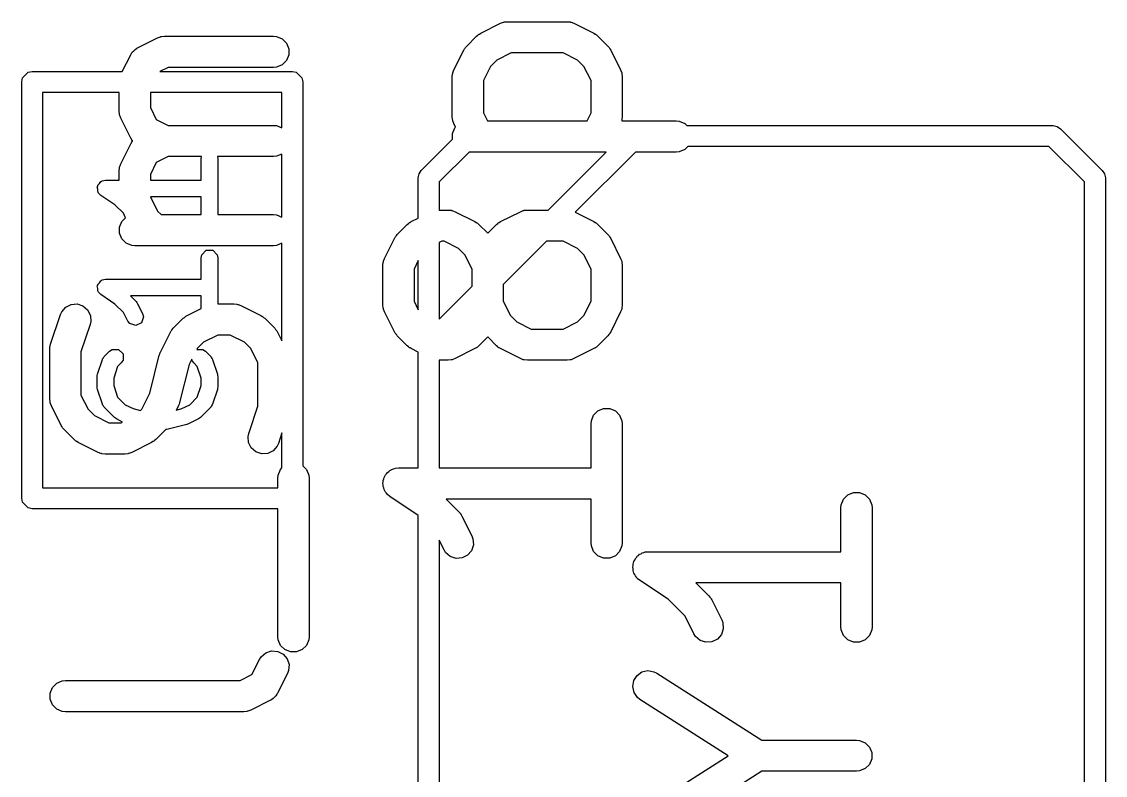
# Model space of a CAD drawing. Extents: x 0.58 to 7.69, y -5.21 to -0.56.
# Drawn here: x 2.4915 to 2.6965, y -1.917 to -1.7744 of the extents above; entities that cross this region are included whole.
import ezdxf

# ---------------------------------------------------------------- set-up
doc = ezdxf.new("R2010")
doc.units = 0
doc.header["$MEASUREMENT"] = 0
doc.layers.add('BLACK', color=7, linetype='CONTINUOUS')

msp = doc.modelspace()

# ---------------------------------------------------------------- linework, layer by layer
at = {"layer": 'BLACK', "linetype": 'CONTINUOUS'}
for p, q in [((2.58209, -1.77475), (2.58263, -1.77454)), ((2.58263, -1.77454), (2.58274, -1.77453)), ((2.58274, -1.77453), (2.58283, -1.77449)), ((2.58283, -1.77449), (2.58341, -1.77444)), ((2.58341, -1.77444), (2.59466, -1.77444)), ((2.59466, -1.77444), (2.59524, -1.77449)), ((2.59524, -1.77449), (2.59533, -1.77453)), ((2.59533, -1.77453), (2.59544, -1.77454)), ((2.59544, -1.77454), (2.59598, -1.77475)), ((2.57809, -1.77678), (2.57834, -1.77662)), ((2.57834, -1.77662), (2.58209, -1.77475)), ((2.59598, -1.77475), (2.59973, -1.77662)), ((2.59973, -1.77662), (2.59998, -1.77678)), ((2.51347, -1.77936), (2.51722, -1.77749)), ((2.51722, -1.77749), (2.51776, -1.77728)), ((2.51776, -1.77728), (2.51787, -1.77727)), ((2.51787, -1.77727), (2.51797, -1.77723)), ((2.51797, -1.77723), (2.51854, -1.77717)), ((2.51854, -1.77717), (2.53917, -1.77717)), ((2.53917, -1.77717), (2.53974, -1.77723)), ((2.53974, -1.77723), (2.54081, -1.77767)), ((2.54081, -1.77767), (2.54162, -1.77849)), ((2.54162, -1.77849), (2.54206, -1.77955)), ((2.5757, -1.77905), (2.57757, -1.77718)), ((2.57757, -1.77718), (2.5778, -1.77699)), ((2.5778, -1.77699), (2.57785, -1.77693)), ((2.57785, -1.77693), (2.57794, -1.77688)), ((2.57794, -1.77688), (2.57802, -1.77681)), ((2.57802, -1.77681), (2.57809, -1.77678)), ((2.59998, -1.77678), (2.60005, -1.77681)), ((2.60005, -1.77681), (2.60013, -1.77688)), ((2.60013, -1.77688), (2.60022, -1.77693)), ((2.60022, -1.77693), (2.60027, -1.77699)), ((2.60027, -1.77699), (2.6005, -1.77718)), ((2.6005, -1.77718), (2.60237, -1.77905)), ((2.51056, -1.78386), (2.51215, -1.78068)), ((2.51215, -1.78068), (2.51221, -1.78059)), ((2.51221, -1.78059), (2.51223, -1.78054)), ((2.51223, -1.78054), (2.51228, -1.78048)), ((2.51228, -1.78048), (2.51246, -1.78019)), ((2.51246, -1.78019), (2.51274, -1.77995)), ((2.51274, -1.77995), (2.51298, -1.77967)), ((2.51298, -1.77967), (2.51328, -1.77949)), ((2.51328, -1.77949), (2.51333, -1.77944)), ((2.51333, -1.77944), (2.51338, -1.77942)), ((2.51338, -1.77942), (2.51347, -1.77936)), ((2.54206, -1.7807), (2.54162, -1.78177)), ((2.54206, -1.77955), (2.54206, -1.7807)), ((2.57327, -1.78357), (2.57515, -1.77982)), ((2.57515, -1.77982), (2.5753, -1.77957)), ((2.5753, -1.77957), (2.57533, -1.7795)), ((2.57533, -1.7795), (2.5754, -1.77942)), ((2.5754, -1.77942), (2.57545, -1.77933)), ((2.57545, -1.77933), (2.57551, -1.77928)), ((2.57551, -1.77928), (2.5757, -1.77905)), ((2.58411, -1.78034), (2.58141, -1.78169)), ((2.59396, -1.78034), (2.58411, -1.78034)), ((2.59666, -1.78169), (2.59396, -1.78034)), ((2.60237, -1.77905), (2.60256, -1.77928)), ((2.60256, -1.77928), (2.60262, -1.77933)), ((2.60262, -1.77933), (2.60267, -1.77942)), ((2.60267, -1.77942), (2.60274, -1.7795)), ((2.60274, -1.7795), (2.60277, -1.77957)), ((2.60277, -1.77957), (2.60292, -1.77982)), ((2.60292, -1.77982), (2.6048, -1.78357)), ((2.54081, -1.78258), (2.53974, -1.78302)), ((2.54162, -1.78177), (2.54081, -1.78258)), ((2.58141, -1.78169), (2.58021, -1.78289)), ((2.59786, -1.78289), (2.59666, -1.78169)), ((2.49169, -1.78507), (2.49275, -1.78401)), ((2.49275, -1.78401), (2.4935, -1.78386)), ((2.4935, -1.78386), (2.51056, -1.78386)), ((2.51924, -1.78308), (2.51768, -1.78386)), ((2.51768, -1.78386), (2.54272, -1.78386)), ((2.53917, -1.78308), (2.51924, -1.78308)), ((2.53974, -1.78302), (2.53917, -1.78308)), ((2.54272, -1.78386), (2.54347, -1.78401)), ((2.54347, -1.78401), (2.54454, -1.78507)), ((2.57296, -1.78489), (2.57302, -1.78431)), ((2.57302, -1.78431), (2.57306, -1.78422)), ((2.57306, -1.78411), (2.57327, -1.78357)), ((2.57306, -1.78422), (2.57306, -1.78411)), ((2.58021, -1.78289), (2.57886, -1.78559)), ((2.59921, -1.78559), (2.59786, -1.78289)), ((2.6048, -1.78357), (2.60501, -1.78411)), ((2.60501, -1.78411), (2.60501, -1.78422)), ((2.60501, -1.78422), (2.60505, -1.78431)), ((2.60505, -1.78431), (2.60511, -1.78489)), ((2.49154, -1.78583), (2.49169, -1.78507)), ((2.49154, -1.86457), (2.49154, -1.78583)), ((2.54454, -1.78507), (2.54469, -1.78583)), ((2.54469, -1.78583), (2.54469, -1.85842)), ((2.57296, -1.79239), (2.57296, -1.78489)), ((2.57886, -1.78559), (2.57886, -1.79169)), ((2.59921, -1.79169), (2.59921, -1.78559)), ((2.60511, -1.78489), (2.60511, -1.79239)), ((2.49547, -1.7878), (2.49547, -1.8626)), ((2.50997, -1.7878), (2.49547, -1.7878)), ((2.50997, -1.79138), (2.50997, -1.7878)), ((2.51587, -1.7878), (2.51587, -1.79068)), ((2.54075, -1.7878), (2.51587, -1.7878)), ((2.54075, -1.79452), (2.54075, -1.7878)), ((2.51587, -1.79068), (2.51699, -1.79292)), ((2.51002, -1.79195), (2.50997, -1.79138)), ((2.51006, -1.79205), (2.51002, -1.79195)), ((2.51007, -1.79216), (2.51006, -1.79205)), ((2.51028, -1.7927), (2.51007, -1.79216)), ((2.51215, -1.79645), (2.51028, -1.7927)), ((2.51699, -1.79292), (2.51924, -1.79405)), ((2.57302, -1.79296), (2.57296, -1.79239)), ((2.57306, -1.79306), (2.57302, -1.79296)), ((2.57886, -1.79169), (2.57961, -1.79319)), ((2.59846, -1.79319), (2.59921, -1.79169)), ((2.60505, -1.79296), (2.60501, -1.79306)), ((2.60511, -1.79239), (2.60505, -1.79296)), ((2.51924, -1.79405), (2.53917, -1.79405)), ((2.53917, -1.79405), (2.53974, -1.7941)), ((2.53974, -1.7941), (2.54075, -1.79452)), ((2.57302, -1.79556), (2.57346, -1.7945)), ((2.57306, -1.79317), (2.57306, -1.79306)), ((2.57327, -1.79371), (2.57306, -1.79317)), ((2.5736, -1.79436), (2.57327, -1.79371)), ((2.57346, -1.7945), (2.5736, -1.79436)), ((2.57961, -1.79319), (2.59846, -1.79319)), ((2.60501, -1.79317), (2.605, -1.79319)), ((2.605, -1.79319), (2.61528, -1.79319)), ((2.60501, -1.79306), (2.60501, -1.79317)), ((2.61528, -1.79319), (2.61586, -1.79324)), ((2.61586, -1.79324), (2.61692, -1.79368)), ((2.61692, -1.79368), (2.61733, -1.79409)), ((2.61733, -1.79409), (2.68661, -1.79409)), ((2.68661, -1.79409), (2.68737, -1.79424)), ((2.68737, -1.79424), (2.68801, -1.79467)), ((2.68801, -1.79467), (2.69588, -1.80255)), ((2.51221, -1.79654), (2.51215, -1.79645)), ((2.51223, -1.79659), (2.51221, -1.79654)), ((2.51228, -1.79664), (2.51223, -1.79659)), ((2.51246, -1.79694), (2.51228, -1.79664)), ((2.51228, -1.79736), (2.51246, -1.79706)), ((2.51254, -1.797), (2.51246, -1.79694)), ((2.51246, -1.79706), (2.51254, -1.797)), ((2.56711, -1.80255), (2.57302, -1.79664)), ((2.57302, -1.79664), (2.57302, -1.79556)), ((2.51028, -1.8013), (2.51215, -1.79755)), ((2.51215, -1.79755), (2.51221, -1.79746)), ((2.51221, -1.79746), (2.51223, -1.79741)), ((2.51223, -1.79741), (2.51228, -1.79736)), ((2.57613, -1.79909), (2.57047, -1.80475)), ((2.60206, -1.79909), (2.57613, -1.79909)), ((2.5911, -1.81006), (2.60206, -1.79909)), ((2.60763, -1.79909), (2.59623, -1.81049)), ((2.61528, -1.79909), (2.60763, -1.79909)), ((2.61586, -1.79903), (2.61528, -1.79909)), ((2.61692, -1.79859), (2.61586, -1.79903)), ((2.61748, -1.79803), (2.61692, -1.79859)), ((2.6858, -1.79803), (2.61748, -1.79803)), ((2.69252, -1.80475), (2.6858, -1.79803)), ((2.51699, -1.80108), (2.51587, -1.80332)), ((2.51924, -1.79995), (2.51699, -1.80108)), ((2.52556, -1.79995), (2.51924, -1.79995)), ((2.52548, -1.80036), (2.52556, -1.79995)), ((2.52548, -1.80441), (2.52548, -1.80036)), ((2.53917, -1.79995), (2.52855, -1.79995)), ((2.52855, -1.79995), (2.52863, -1.80036)), ((2.52863, -1.80036), (2.52863, -1.81092)), ((2.53974, -1.7999), (2.53917, -1.79995)), ((2.54075, -1.79948), (2.53974, -1.7999)), ((2.54075, -1.81139), (2.54075, -1.79948)), ((2.50997, -1.80262), (2.51002, -1.80205)), ((2.50997, -1.80441), (2.50997, -1.80262)), ((2.51002, -1.80205), (2.51006, -1.80195)), ((2.51006, -1.80195), (2.51007, -1.80184)), ((2.51007, -1.80184), (2.51028, -1.8013)), ((2.56654, -1.80394), (2.56669, -1.80318)), ((2.56669, -1.80318), (2.56711, -1.80255)), ((2.69588, -1.80255), (2.69631, -1.80318)), ((2.69631, -1.80318), (2.69646, -1.80394)), ((2.50591, -1.80538), (2.50624, -1.80505)), ((2.50624, -1.80505), (2.50649, -1.80467)), ((2.50649, -1.80467), (2.50665, -1.80464)), ((2.50665, -1.80464), (2.50677, -1.80453)), ((2.50677, -1.80453), (2.50737, -1.80441)), ((2.50737, -1.80441), (2.50997, -1.80441)), ((2.51587, -1.80332), (2.51587, -1.80441)), ((2.51587, -1.80441), (2.52548, -1.80441)), ((2.56654, -1.81159), (2.56654, -1.80394)), ((2.57047, -1.80475), (2.57047, -1.81006)), ((2.69252, -1.98422), (2.69252, -1.80475)), ((2.69646, -1.80394), (2.69646, -1.98504)), ((2.50582, -1.80567), (2.50591, -1.80554)), ((2.50591, -1.80612), (2.50582, -1.80567)), ((2.50591, -1.80554), (2.50591, -1.80538)), ((2.50591, -1.80658), (2.50591, -1.80612)), ((2.50603, -1.8067), (2.50591, -1.80658)), ((2.50606, -1.80686), (2.50603, -1.8067)), ((2.50649, -1.80729), (2.50606, -1.80686)), ((2.50918, -1.80908), (2.50649, -1.80729)), ((2.51076, -1.81066), (2.50918, -1.80908)), ((2.52548, -1.80756), (2.51587, -1.80756)), ((2.51587, -1.80756), (2.51722, -1.81025)), ((2.52548, -1.81092), (2.52548, -1.80756)), ((2.51119, -1.81151), (2.51076, -1.81066)), ((2.51722, -1.81025), (2.51789, -1.81092)), ((2.51789, -1.81092), (2.52548, -1.81092)), ((2.52863, -1.81092), (2.53917, -1.81092)), ((2.53917, -1.81092), (2.53974, -1.81098)), ((2.53974, -1.81098), (2.54075, -1.81139)), ((2.57047, -1.81006), (2.57216, -1.81006)), ((2.57216, -1.81006), (2.57274, -1.81011)), ((2.57274, -1.81011), (2.57284, -1.81016)), ((2.57284, -1.81016), (2.57294, -1.81016)), ((2.57294, -1.81016), (2.57348, -1.81037)), ((2.57348, -1.81037), (2.57723, -1.81224)), ((2.58209, -1.81224), (2.58584, -1.81037)), ((2.58584, -1.81037), (2.58638, -1.81016)), ((2.58638, -1.81016), (2.58649, -1.81016)), ((2.58649, -1.81016), (2.58658, -1.81011)), ((2.58658, -1.81011), (2.58716, -1.81006)), ((2.58716, -1.81006), (2.5911, -1.81006)), ((2.59623, -1.81049), (2.59973, -1.81224)), ((2.51002, -1.8133), (2.51046, -1.81223)), ((2.51002, -1.81445), (2.51002, -1.8133)), ((2.51046, -1.81223), (2.51119, -1.81151)), ((2.56257, -1.81467), (2.56445, -1.8128)), ((2.56445, -1.8128), (2.56468, -1.81261)), ((2.56468, -1.81261), (2.56473, -1.81255)), ((2.56473, -1.81255), (2.56482, -1.8125)), ((2.56482, -1.8125), (2.5649, -1.81243)), ((2.5649, -1.81243), (2.56497, -1.8124)), ((2.56497, -1.8124), (2.56522, -1.81224)), ((2.56522, -1.81224), (2.56654, -1.81159)), ((2.57723, -1.81224), (2.57748, -1.8124)), ((2.57748, -1.8124), (2.57755, -1.81243)), ((2.57755, -1.81243), (2.57763, -1.8125)), ((2.57763, -1.8125), (2.57772, -1.81255)), ((2.57772, -1.81255), (2.57777, -1.81261)), ((2.57777, -1.81261), (2.578, -1.8128)), ((2.578, -1.8128), (2.57966, -1.81446)), ((2.57966, -1.81446), (2.58132, -1.8128)), ((2.58132, -1.8128), (2.58155, -1.81261)), ((2.58155, -1.81261), (2.5816, -1.81255)), ((2.5816, -1.81255), (2.58169, -1.8125)), ((2.58169, -1.8125), (2.58177, -1.81243)), ((2.58177, -1.81243), (2.58184, -1.8124)), ((2.58184, -1.8124), (2.58209, -1.81224)), ((2.59973, -1.81224), (2.59998, -1.8124)), ((2.59998, -1.8124), (2.60005, -1.81243)), ((2.60005, -1.81243), (2.60013, -1.8125)), ((2.60013, -1.8125), (2.60022, -1.81255)), ((2.60022, -1.81255), (2.60027, -1.81261)), ((2.60027, -1.81261), (2.6005, -1.8128)), ((2.6005, -1.8128), (2.60237, -1.81467)), ((2.51046, -1.81551), (2.51002, -1.81445)), ((2.51128, -1.81633), (2.51046, -1.81551)), ((2.56015, -1.81919), (2.56202, -1.81544)), ((2.56202, -1.81544), (2.56218, -1.81519)), ((2.56218, -1.81519), (2.56221, -1.81512)), ((2.56221, -1.81512), (2.56227, -1.81504)), ((2.56227, -1.81504), (2.56233, -1.81495)), ((2.56233, -1.81495), (2.56239, -1.8149)), ((2.56239, -1.8149), (2.56257, -1.81467)), ((2.60237, -1.81467), (2.60256, -1.8149)), ((2.60256, -1.8149), (2.60262, -1.81495)), ((2.60262, -1.81495), (2.60267, -1.81504)), ((2.60267, -1.81504), (2.60274, -1.81512)), ((2.60274, -1.81512), (2.60277, -1.81519)), ((2.60277, -1.81519), (2.60292, -1.81544)), ((2.60292, -1.81544), (2.6048, -1.81919)), ((2.51234, -1.81677), (2.51128, -1.81633)), ((2.51292, -1.81683), (2.51234, -1.81677)), ((2.53917, -1.81683), (2.51292, -1.81683)), ((2.5256, -1.8185), (2.52645, -1.81765)), ((2.52645, -1.81765), (2.52766, -1.81765)), ((2.52766, -1.81765), (2.52851, -1.8185)), ((2.53974, -1.81677), (2.53917, -1.81683)), ((2.54075, -1.81635), (2.53974, -1.81677)), ((2.54075, -1.83481), (2.54075, -1.81635)), ((2.57098, -1.81596), (2.57047, -1.81622)), ((2.57047, -1.81622), (2.57047, -1.83068)), ((2.57146, -1.81596), (2.57098, -1.81596)), ((2.57416, -1.81731), (2.57146, -1.81596)), ((2.57536, -1.81851), (2.57416, -1.81731)), ((2.59076, -1.81596), (2.58261, -1.82411)), ((2.59396, -1.81596), (2.59076, -1.81596)), ((2.59666, -1.81731), (2.59396, -1.81596)), ((2.59786, -1.81851), (2.59666, -1.81731)), ((2.52548, -1.8191), (2.5256, -1.8185)), ((2.52548, -1.82315), (2.52548, -1.8191)), ((2.52851, -1.8185), (2.52863, -1.8191)), ((2.52863, -1.8191), (2.52863, -1.82779)), ((2.55994, -1.81973), (2.56015, -1.81919)), ((2.56654, -1.81962), (2.56574, -1.82121)), ((2.56654, -1.8289), (2.56654, -1.81962)), ((2.57671, -1.82121), (2.57536, -1.81851)), ((2.59921, -1.82121), (2.59786, -1.81851)), ((2.6048, -1.81919), (2.60501, -1.81973)), ((2.55984, -1.82051), (2.55989, -1.81993)), ((2.55984, -1.82801), (2.55984, -1.82051)), ((2.55989, -1.81993), (2.55993, -1.81984)), ((2.55993, -1.81984), (2.55994, -1.81973)), ((2.56574, -1.82121), (2.56574, -1.82731)), ((2.57671, -1.82444), (2.57671, -1.82121)), ((2.59921, -1.82731), (2.59921, -1.82121)), ((2.60501, -1.81973), (2.60501, -1.81984)), ((2.60501, -1.81984), (2.60505, -1.81993)), ((2.60505, -1.81993), (2.60511, -1.82051)), ((2.60511, -1.82051), (2.60511, -1.82801)), ((2.50624, -1.8238), (2.50649, -1.82342)), ((2.50649, -1.82342), (2.50665, -1.82339)), ((2.50665, -1.82339), (2.50677, -1.82327)), ((2.50677, -1.82327), (2.50737, -1.82315)), ((2.50737, -1.82315), (2.52548, -1.82315)), ((2.50582, -1.82442), (2.50591, -1.82429)), ((2.50591, -1.82487), (2.50582, -1.82442)), ((2.50591, -1.82413), (2.50624, -1.8238)), ((2.50591, -1.82429), (2.50591, -1.82413)), ((2.50591, -1.82533), (2.50591, -1.82487)), ((2.50603, -1.82545), (2.50591, -1.82533)), ((2.50606, -1.8256), (2.50603, -1.82545)), ((2.50649, -1.82604), (2.50606, -1.8256)), ((2.57047, -1.83068), (2.57671, -1.82444)), ((2.58261, -1.82411), (2.58261, -1.82731)), ((2.50089, -1.8279), (2.50204, -1.82782)), ((2.50204, -1.82782), (2.50313, -1.82818)), ((2.50918, -1.82783), (2.50649, -1.82604)), ((2.51076, -1.82941), (2.50918, -1.82783)), ((2.52548, -1.8263), (2.51211, -1.8263)), ((2.51211, -1.8263), (2.51317, -1.82736)), ((2.51317, -1.82736), (2.51331, -1.82757)), ((2.51331, -1.82757), (2.51346, -1.82777)), ((2.51346, -1.82777), (2.5144, -1.82965)), ((2.52548, -1.82866), (2.52548, -1.8263)), ((2.52863, -1.82779), (2.53167, -1.82779)), ((2.53167, -1.82779), (2.53224, -1.82785)), ((2.53224, -1.82785), (2.53234, -1.82789)), ((2.53234, -1.82789), (2.53245, -1.8279)), ((2.56574, -1.82731), (2.56654, -1.8289)), ((2.58261, -1.82731), (2.58396, -1.83001)), ((2.59786, -1.83001), (2.59921, -1.82731)), ((2.49699, -1.83544), (2.49887, -1.82981)), ((2.49887, -1.82981), (2.49911, -1.82928)), ((2.49911, -1.82928), (2.49986, -1.82841)), ((2.49986, -1.82841), (2.50089, -1.8279)), ((2.50313, -1.82818), (2.504, -1.82894)), ((2.504, -1.82894), (2.50452, -1.82997)), ((2.51158, -1.83106), (2.51076, -1.82941)), ((2.5144, -1.82965), (2.51456, -1.83024)), ((2.52285, -1.82998), (2.52548, -1.82866)), ((2.53245, -1.8279), (2.53299, -1.82811)), ((2.53299, -1.82811), (2.53674, -1.82998)), ((2.55989, -1.82859), (2.55984, -1.82801)), ((2.55993, -1.82868), (2.55989, -1.82859)), ((2.55994, -1.82879), (2.55993, -1.82868)), ((2.56015, -1.82933), (2.55994, -1.82879)), ((2.56202, -1.83308), (2.56015, -1.82933)), ((2.6048, -1.82933), (2.60292, -1.83308)), ((2.60501, -1.82879), (2.6048, -1.82933)), ((2.60505, -1.82859), (2.60501, -1.82868)), ((2.60501, -1.82868), (2.60501, -1.82879)), ((2.60511, -1.82801), (2.60505, -1.82859)), ((2.50447, -1.83168), (2.50275, -1.83685)), ((2.5046, -1.83112), (2.50447, -1.83168)), ((2.50452, -1.82997), (2.5046, -1.83112)), ((2.51196, -1.83154), (2.51158, -1.83106)), ((2.5131, -1.83192), (2.51196, -1.83154)), ((2.51418, -1.83138), (2.5131, -1.83192)), ((2.51456, -1.83024), (2.51418, -1.83138)), ((2.52021, -1.83241), (2.52208, -1.83053)), ((2.52208, -1.83053), (2.52231, -1.83035)), ((2.52231, -1.83035), (2.52236, -1.83029)), ((2.52236, -1.83029), (2.52245, -1.83023)), ((2.52245, -1.83023), (2.52253, -1.83017)), ((2.52253, -1.83017), (2.5226, -1.83014)), ((2.5226, -1.83014), (2.52285, -1.82998)), ((2.53674, -1.82998), (2.53698, -1.83014)), ((2.53698, -1.83014), (2.53706, -1.83017)), ((2.53706, -1.83017), (2.53714, -1.83023)), ((2.53714, -1.83023), (2.53723, -1.83029)), ((2.53723, -1.83029), (2.53728, -1.83035)), ((2.53728, -1.83035), (2.5375, -1.83053)), ((2.5375, -1.83053), (2.53938, -1.83241)), ((2.58396, -1.83001), (2.58516, -1.83121)), ((2.58516, -1.83121), (2.58786, -1.83256)), ((2.59396, -1.83256), (2.59666, -1.83121)), ((2.59666, -1.83121), (2.59786, -1.83001)), ((2.51778, -1.83692), (2.51965, -1.83318)), ((2.51965, -1.83318), (2.51981, -1.83293)), ((2.51981, -1.83293), (2.51984, -1.83286)), ((2.51984, -1.83286), (2.5199, -1.83277)), ((2.5199, -1.83277), (2.51996, -1.83269)), ((2.51996, -1.83269), (2.52002, -1.83263)), ((2.52002, -1.83263), (2.52021, -1.83241)), ((2.52861, -1.8337), (2.52592, -1.83505)), ((2.53097, -1.8337), (2.52861, -1.8337)), ((2.53367, -1.83505), (2.53097, -1.8337)), ((2.53938, -1.83241), (2.53956, -1.83263)), ((2.53956, -1.83263), (2.53962, -1.83269)), ((2.53962, -1.83269), (2.53968, -1.83277)), ((2.53968, -1.83277), (2.53975, -1.83286)), ((2.53975, -1.83286), (2.53978, -1.83293)), ((2.53978, -1.83293), (2.53993, -1.83318)), ((2.53993, -1.83318), (2.54075, -1.83481)), ((2.56218, -1.83333), (2.56202, -1.83308)), ((2.56221, -1.8334), (2.56218, -1.83333)), ((2.56227, -1.83348), (2.56221, -1.8334)), ((2.56233, -1.83357), (2.56227, -1.83348)), ((2.56239, -1.83362), (2.56233, -1.83357)), ((2.56257, -1.83385), (2.56239, -1.83362)), ((2.56445, -1.83572), (2.56257, -1.83385)), ((2.58786, -1.83256), (2.59396, -1.83256)), ((2.60237, -1.83385), (2.6005, -1.83572)), ((2.60256, -1.83362), (2.60237, -1.83385)), ((2.60262, -1.83357), (2.60256, -1.83362)), ((2.60267, -1.83348), (2.60262, -1.83357)), ((2.60274, -1.8334), (2.60267, -1.83348)), ((2.60277, -1.83333), (2.60274, -1.8334)), ((2.60292, -1.83308), (2.60277, -1.83333)), ((2.49684, -1.83637), (2.49687, -1.83608)), ((2.49687, -1.836), (2.49689, -1.8359)), ((2.49687, -1.83608), (2.49687, -1.836)), ((2.49689, -1.8359), (2.4969, -1.83579)), ((2.4969, -1.83579), (2.49693, -1.83572)), ((2.49693, -1.83572), (2.49699, -1.83544)), ((2.52592, -1.83505), (2.52472, -1.83624)), ((2.53486, -1.83624), (2.53367, -1.83505)), ((2.56468, -1.83591), (2.56445, -1.83572)), ((2.56473, -1.83597), (2.56468, -1.83591)), ((2.56482, -1.83602), (2.56473, -1.83597)), ((2.5649, -1.83609), (2.56482, -1.83602)), ((2.56497, -1.83612), (2.5649, -1.83609)), ((2.57755, -1.83609), (2.57748, -1.83612)), ((2.57763, -1.83602), (2.57755, -1.83609)), ((2.57772, -1.83597), (2.57763, -1.83602)), ((2.57777, -1.83591), (2.57772, -1.83597)), ((2.578, -1.83572), (2.57777, -1.83591)), ((2.57966, -1.83406), (2.578, -1.83572)), ((2.58132, -1.83572), (2.57966, -1.83406)), ((2.58155, -1.83591), (2.58132, -1.83572)), ((2.5816, -1.83597), (2.58155, -1.83591)), ((2.58169, -1.83602), (2.5816, -1.83597)), ((2.58177, -1.83609), (2.58169, -1.83602)), ((2.58184, -1.83612), (2.58177, -1.83609)), ((2.60005, -1.83609), (2.59998, -1.83612)), ((2.60013, -1.83602), (2.60005, -1.83609)), ((2.60022, -1.83597), (2.60013, -1.83602)), ((2.60027, -1.83591), (2.60022, -1.83597)), ((2.6005, -1.83572), (2.60027, -1.83591)), ((2.49684, -1.84574), (2.49684, -1.83637)), ((2.50275, -1.83685), (2.50275, -1.84505)), ((2.50685, -1.83819), (2.50699, -1.83798)), ((2.50699, -1.83798), (2.50712, -1.83776)), ((2.50712, -1.83776), (2.50715, -1.83774)), ((2.50715, -1.83774), (2.50719, -1.83768)), ((2.50719, -1.83768), (2.50813, -1.83674)), ((2.50813, -1.83674), (2.50864, -1.8364)), ((2.50864, -1.8364), (2.50985, -1.8364)), ((2.50985, -1.8364), (2.5107, -1.83725)), ((2.5107, -1.83725), (2.5107, -1.83845)), ((2.51576, -1.84471), (2.51755, -1.83753)), ((2.51755, -1.83753), (2.51757, -1.83749)), ((2.51757, -1.83747), (2.51766, -1.83723)), ((2.51757, -1.83749), (2.51757, -1.83747)), ((2.51766, -1.83723), (2.51775, -1.83698)), ((2.51775, -1.83698), (2.51776, -1.83697)), ((2.51776, -1.83697), (2.51778, -1.83692)), ((2.52472, -1.83624), (2.52464, -1.8364)), ((2.52464, -1.8364), (2.52578, -1.8364)), ((2.52578, -1.8364), (2.52629, -1.83674)), ((2.52629, -1.83674), (2.52723, -1.83768)), ((2.52723, -1.83768), (2.52727, -1.83774)), ((2.52727, -1.83774), (2.52731, -1.83776)), ((2.52731, -1.83776), (2.52743, -1.83798)), ((2.52743, -1.83798), (2.52757, -1.83819)), ((2.53621, -1.83894), (2.53486, -1.83624)), ((2.56522, -1.83627), (2.56497, -1.83612)), ((2.56654, -1.83693), (2.56522, -1.83627)), ((2.56654, -1.8588), (2.56654, -1.83693)), ((2.57723, -1.83627), (2.57348, -1.83815)), ((2.57748, -1.83612), (2.57723, -1.83627)), ((2.58209, -1.83627), (2.58184, -1.83612)), ((2.58584, -1.83815), (2.58209, -1.83627)), ((2.59973, -1.83627), (2.59598, -1.83815)), ((2.59998, -1.83612), (2.59973, -1.83627)), ((2.50587, -1.8411), (2.50681, -1.83829)), ((2.50681, -1.83829), (2.50685, -1.83822)), ((2.50685, -1.83822), (2.50685, -1.83819)), ((2.50968, -1.83964), (2.50894, -1.84186)), ((2.51036, -1.83897), (2.50968, -1.83964)), ((2.5107, -1.83845), (2.51036, -1.83897)), ((2.5232, -1.83928), (2.52141, -1.84646)), ((2.52372, -1.83824), (2.5232, -1.83928)), ((2.52372, -1.83845), (2.52372, -1.83824)), ((2.52406, -1.83897), (2.52372, -1.83845)), ((2.52474, -1.83964), (2.52406, -1.83897)), ((2.52548, -1.84186), (2.52474, -1.83964)), ((2.52757, -1.83819), (2.52757, -1.83822)), ((2.52757, -1.83822), (2.52761, -1.83829)), ((2.52761, -1.83829), (2.52855, -1.8411)), ((2.53621, -1.84714), (2.53621, -1.83894)), ((2.57216, -1.83846), (2.57047, -1.83846)), ((2.57047, -1.83846), (2.57047, -1.8588)), ((2.57274, -1.8384), (2.57216, -1.83846)), ((2.57284, -1.83836), (2.57274, -1.8384)), ((2.57294, -1.83836), (2.57284, -1.83836)), ((2.57348, -1.83815), (2.57294, -1.83836)), ((2.58638, -1.83836), (2.58584, -1.83815)), ((2.58649, -1.83836), (2.58638, -1.83836)), ((2.58658, -1.8384), (2.58649, -1.83836)), ((2.58716, -1.83846), (2.58658, -1.8384)), ((2.59466, -1.83846), (2.58716, -1.83846)), ((2.59524, -1.8384), (2.59466, -1.83846)), ((2.59533, -1.83836), (2.59524, -1.8384)), ((2.59544, -1.83836), (2.59533, -1.83836)), ((2.59598, -1.83815), (2.59544, -1.83836)), ((2.50579, -1.8416), (2.50584, -1.84135)), ((2.50579, -1.84348), (2.50579, -1.8416)), ((2.50584, -1.84135), (2.50587, -1.8411)), ((2.50894, -1.84186), (2.50894, -1.84322)), ((2.52548, -1.84322), (2.52548, -1.84186)), ((2.52855, -1.8411), (2.52858, -1.84135)), ((2.52858, -1.84135), (2.52863, -1.8416)), ((2.52863, -1.8416), (2.52863, -1.84348)), ((2.50584, -1.84372), (2.50579, -1.84348)), ((2.50587, -1.84397), (2.50584, -1.84372)), ((2.50681, -1.84679), (2.50587, -1.84397)), ((2.50894, -1.84322), (2.50968, -1.84544)), ((2.52474, -1.84544), (2.52548, -1.84322)), ((2.52855, -1.84397), (2.52761, -1.84679)), ((2.52858, -1.84372), (2.52855, -1.84397)), ((2.52863, -1.84348), (2.52858, -1.84372)), ((2.4969, -1.84632), (2.49684, -1.84574)), ((2.49694, -1.84642), (2.4969, -1.84632)), ((2.50275, -1.84505), (2.5041, -1.84774)), ((2.50968, -1.84544), (2.51111, -1.84687)), ((2.51424, -1.84774), (2.51576, -1.84471)), ((2.52331, -1.84687), (2.52474, -1.84544)), ((2.49695, -1.84652), (2.49694, -1.84642)), ((2.49715, -1.84706), (2.49695, -1.84652)), ((2.49903, -1.85081), (2.49715, -1.84706)), ((2.5041, -1.84774), (2.50529, -1.84894)), ((2.50685, -1.84685), (2.50681, -1.84679)), ((2.50685, -1.84689), (2.50685, -1.84685)), ((2.50699, -1.8471), (2.50685, -1.84689)), ((2.50712, -1.84732), (2.50699, -1.8471)), ((2.50715, -1.84734), (2.50712, -1.84732)), ((2.50719, -1.8474), (2.50715, -1.84734)), ((2.50907, -1.84928), (2.50719, -1.8474)), ((2.51111, -1.84687), (2.5126, -1.84761)), ((2.5126, -1.84761), (2.51402, -1.84797)), ((2.51402, -1.84797), (2.51424, -1.84774)), ((2.52118, -1.84706), (2.52078, -1.84787)), ((2.52078, -1.84787), (2.52182, -1.84761)), ((2.5212, -1.84702), (2.52118, -1.84706)), ((2.52121, -1.84701), (2.5212, -1.84702)), ((2.5213, -1.84676), (2.52121, -1.84701)), ((2.52139, -1.84652), (2.5213, -1.84676)), ((2.52141, -1.84646), (2.52139, -1.8465)), ((2.52139, -1.8465), (2.52139, -1.84652)), ((2.52182, -1.84761), (2.52331, -1.84687)), ((2.52723, -1.8474), (2.52535, -1.84928)), ((2.52727, -1.84734), (2.52723, -1.8474)), ((2.52731, -1.84732), (2.52727, -1.84734)), ((2.52743, -1.8471), (2.52731, -1.84732)), ((2.52757, -1.84689), (2.52743, -1.8471)), ((2.52761, -1.84679), (2.52757, -1.84685)), ((2.52757, -1.84685), (2.52757, -1.84689)), ((2.53449, -1.85231), (2.53621, -1.84714)), ((2.5997, -1.84887), (2.60052, -1.84805)), ((2.60052, -1.84805), (2.60158, -1.84761)), ((2.60158, -1.84761), (2.60273, -1.84761)), ((2.60273, -1.84761), (2.6038, -1.84805)), ((2.6038, -1.84805), (2.60461, -1.84887)), ((2.50529, -1.84894), (2.50799, -1.85029)), ((2.50799, -1.85029), (2.51035, -1.85029)), ((2.50928, -1.84942), (2.50907, -1.84928)), ((2.50948, -1.84957), (2.50928, -1.84942)), ((2.51063, -1.85015), (2.50948, -1.84957)), ((2.51035, -1.85029), (2.51063, -1.85015)), ((2.52495, -1.84957), (2.52307, -1.85051)), ((2.52514, -1.84942), (2.52495, -1.84957)), ((2.52535, -1.84928), (2.52514, -1.84942)), ((2.59921, -1.85051), (2.59926, -1.84993)), ((2.59926, -1.84993), (2.5997, -1.84887)), ((2.60461, -1.84887), (2.60505, -1.84993)), ((2.60505, -1.84993), (2.60511, -1.85051)), ((2.49919, -1.85106), (2.49903, -1.85081)), ((2.49922, -1.85113), (2.49919, -1.85106)), ((2.49928, -1.85122), (2.49922, -1.85113)), ((2.49934, -1.8513), (2.49928, -1.85122)), ((2.4994, -1.85136), (2.49934, -1.8513)), ((2.49958, -1.85158), (2.4994, -1.85136)), ((2.50146, -1.85346), (2.49958, -1.85158)), ((2.51875, -1.85159), (2.51688, -1.85346)), ((2.51881, -1.85157), (2.51875, -1.85159)), ((2.519, -1.85157), (2.51881, -1.85157)), ((2.52275, -1.85063), (2.519, -1.85157)), ((2.5229, -1.85055), (2.52275, -1.85063)), ((2.52307, -1.85051), (2.5229, -1.85055)), ((2.53436, -1.85287), (2.53449, -1.85231)), ((2.54075, -1.85221), (2.54009, -1.85418)), ((2.54075, -1.85881), (2.54075, -1.85221)), ((2.59921, -1.8588), (2.59921, -1.85051)), ((2.60511, -1.85051), (2.60511, -1.873)), ((2.50168, -1.85364), (2.50146, -1.85346)), ((2.50174, -1.8537), (2.50168, -1.85364)), ((2.50182, -1.85376), (2.50174, -1.8537)), ((2.50191, -1.85382), (2.50182, -1.85376)), ((2.50198, -1.85385), (2.50191, -1.85382)), ((2.50223, -1.85401), (2.50198, -1.85385)), ((2.50597, -1.85588), (2.50223, -1.85401)), ((2.51611, -1.85401), (2.51237, -1.85588)), ((2.51636, -1.85385), (2.51611, -1.85401)), ((2.51643, -1.85382), (2.51636, -1.85385)), ((2.51652, -1.85376), (2.51643, -1.85382)), ((2.5166, -1.8537), (2.51652, -1.85376)), ((2.51666, -1.85364), (2.5166, -1.8537)), ((2.51688, -1.85346), (2.51666, -1.85364)), ((2.53444, -1.85402), (2.53436, -1.85287)), ((2.53496, -1.85505), (2.53444, -1.85402)), ((2.54009, -1.85418), (2.53986, -1.85471)), ((2.50652, -1.85609), (2.50597, -1.85588)), ((2.50662, -1.8561), (2.50652, -1.85609)), ((2.50672, -1.85614), (2.50662, -1.8561)), ((2.5073, -1.8562), (2.50672, -1.85614)), ((2.51104, -1.8562), (2.5073, -1.8562)), ((2.51162, -1.85614), (2.51104, -1.8562)), ((2.51172, -1.8561), (2.51162, -1.85614)), ((2.51182, -1.85609), (2.51172, -1.8561)), ((2.51237, -1.85588), (2.51182, -1.85609)), ((2.53583, -1.85581), (2.53496, -1.85505)), ((2.53692, -1.85617), (2.53583, -1.85581)), ((2.53807, -1.85609), (2.53692, -1.85617)), ((2.5391, -1.85558), (2.53807, -1.85609)), ((2.53986, -1.85471), (2.5391, -1.85558)), ((2.54469, -1.85842), (2.54537, -1.8591)), ((2.53996, -1.86074), (2.54002, -1.86017)), ((2.54002, -1.86017), (2.54046, -1.8591)), ((2.54046, -1.8591), (2.54075, -1.85881)), ((2.54537, -1.8591), (2.54581, -1.86017)), ((2.54581, -1.86017), (2.54587, -1.86074)), ((2.56, -1.86091), (2.56006, -1.86063)), ((2.56006, -1.86063), (2.56022, -1.86038)), ((2.56022, -1.86038), (2.56033, -1.86011)), ((2.56033, -1.86011), (2.56054, -1.85991)), ((2.56054, -1.85991), (2.5607, -1.85967)), ((2.5607, -1.85967), (2.56094, -1.85951)), ((2.56094, -1.85951), (2.56115, -1.8593)), ((2.56115, -1.8593), (2.56141, -1.85919)), ((2.56141, -1.85919), (2.56166, -1.85903)), ((2.56166, -1.85903), (2.56194, -1.85897)), ((2.56194, -1.85897), (2.56221, -1.85886)), ((2.56221, -1.85886), (2.56278, -1.8588)), ((2.56278, -1.8588), (2.56279, -1.8588)), ((2.56279, -1.8588), (2.56279, -1.8588)), ((2.56279, -1.8588), (2.56279, -1.8588)), ((2.56279, -1.8588), (2.56654, -1.8588)), ((2.57047, -1.8588), (2.59921, -1.8588)), ((2.49547, -1.8626), (2.53996, -1.8626)), ((2.53996, -1.8626), (2.53996, -1.86074)), ((2.54587, -1.86074), (2.54587, -1.89074)), ((2.55984, -1.86176), (2.55989, -1.86147)), ((2.55989, -1.86204), (2.55984, -1.86176)), ((2.55989, -1.86118), (2.56, -1.86091)), ((2.55989, -1.86147), (2.55989, -1.86118)), ((2.55989, -1.86233), (2.55989, -1.86204)), ((2.56, -1.8626), (2.55989, -1.86233)), ((2.56006, -1.86289), (2.56, -1.8626)), ((2.49169, -1.86532), (2.49154, -1.86457)), ((2.56022, -1.86313), (2.56006, -1.86289)), ((2.56033, -1.8634), (2.56022, -1.86313)), ((2.56054, -1.8636), (2.56033, -1.8634)), ((2.5607, -1.86384), (2.56054, -1.8636)), ((2.56115, -1.86421), (2.5607, -1.86384)), ((2.56653, -1.8678), (2.56115, -1.86421)), ((2.56115, -1.86421), (2.56115, -1.86421)), ((2.56115, -1.86421), (2.56115, -1.86421)), ((2.56115, -1.86421), (2.56115, -1.86421)), ((2.59921, -1.86471), (2.57179, -1.86471)), ((2.57179, -1.86471), (2.57425, -1.86717)), ((2.59921, -1.873), (2.59921, -1.86471)), ((2.64651, -1.86579), (2.64695, -1.86473)), ((2.64695, -1.86473), (2.64776, -1.86391)), ((2.64776, -1.86391), (2.64883, -1.86347)), ((2.64883, -1.86347), (2.64998, -1.86347)), ((2.64998, -1.86347), (2.65104, -1.86391)), ((2.65104, -1.86391), (2.65186, -1.86473)), ((2.65186, -1.86473), (2.6523, -1.86579)), ((2.49275, -1.86639), (2.49169, -1.86532)), ((2.4935, -1.86654), (2.49275, -1.86639)), ((2.53996, -1.86654), (2.4935, -1.86654)), ((2.53996, -1.89074), (2.53996, -1.86654)), ((2.64645, -1.86637), (2.64651, -1.86579)), ((2.64645, -1.87466), (2.64645, -1.86637)), ((2.6523, -1.86579), (2.65236, -1.86637)), ((2.65236, -1.86637), (2.65236, -1.88886)), ((2.56654, -1.8678), (2.56653, -1.8678)), ((2.56654, -1.98504), (2.56654, -1.8678)), ((2.57425, -1.86717), (2.57444, -1.86739)), ((2.57444, -1.86739), (2.57449, -1.86744)), ((2.57449, -1.86744), (2.57455, -1.86753)), ((2.57455, -1.86753), (2.57462, -1.86761)), ((2.57462, -1.86761), (2.57465, -1.86769)), ((2.57465, -1.86769), (2.5748, -1.86793)), ((2.5748, -1.86793), (2.57668, -1.87168)), ((2.5714, -1.87432), (2.57047, -1.87248)), ((2.57047, -1.87248), (2.57047, -1.98422)), ((2.57668, -1.87168), (2.57688, -1.87222)), ((2.57688, -1.87222), (2.57697, -1.87337)), ((2.5717, -1.87481), (2.5714, -1.87432)), ((2.57257, -1.87557), (2.5717, -1.87481)), ((2.5766, -1.87447), (2.57585, -1.87534)), ((2.57697, -1.87337), (2.5766, -1.87447)), ((2.59926, -1.87358), (2.59921, -1.873)), ((2.5997, -1.87464), (2.59926, -1.87358)), ((2.60052, -1.87546), (2.5997, -1.87464)), ((2.60461, -1.87464), (2.6038, -1.87546)), ((2.60505, -1.87358), (2.60461, -1.87464)), ((2.60511, -1.873), (2.60505, -1.87358)), ((2.60866, -1.87505), (2.6089, -1.87489)), ((2.6089, -1.87489), (2.60919, -1.87483)), ((2.60919, -1.87483), (2.60946, -1.87472)), ((2.60946, -1.87472), (2.61003, -1.87466)), ((2.61003, -1.87466), (2.61003, -1.87466)), ((2.61003, -1.87466), (2.61003, -1.87466)), ((2.61003, -1.87466), (2.61003, -1.87466)), ((2.61003, -1.87466), (2.64645, -1.87466)), ((2.57367, -1.87593), (2.57257, -1.87557)), ((2.57482, -1.87585), (2.57367, -1.87593)), ((2.57585, -1.87534), (2.57482, -1.87585)), ((2.60158, -1.8759), (2.60052, -1.87546)), ((2.60273, -1.8759), (2.60158, -1.8759)), ((2.6038, -1.87546), (2.60273, -1.8759)), ((2.60714, -1.87704), (2.60725, -1.87677)), ((2.60714, -1.87733), (2.60714, -1.87704)), ((2.60725, -1.87677), (2.6073, -1.87649)), ((2.6073, -1.87649), (2.60747, -1.87624)), ((2.60747, -1.87624), (2.60758, -1.87597)), ((2.60758, -1.87597), (2.60778, -1.87577)), ((2.60778, -1.87577), (2.60794, -1.87553)), ((2.60794, -1.87553), (2.60819, -1.87537)), ((2.60819, -1.87537), (2.60839, -1.87516)), ((2.60839, -1.87516), (2.60866, -1.87505)), ((2.60708, -1.87762), (2.60714, -1.87733)), ((2.60714, -1.8779), (2.60708, -1.87762)), ((2.60714, -1.87819), (2.60714, -1.8779)), ((2.60725, -1.87846), (2.60714, -1.87819)), ((2.60731, -1.87875), (2.60725, -1.87846)), ((2.60747, -1.87899), (2.60731, -1.87875)), ((2.60758, -1.87926), (2.60747, -1.87899)), ((2.60778, -1.87946), (2.60758, -1.87926)), ((2.60795, -1.87971), (2.60778, -1.87946)), ((2.60839, -1.88007), (2.60795, -1.87971)), ((2.61378, -1.88366), (2.60839, -1.88007)), ((2.60839, -1.88007), (2.60839, -1.88007)), ((2.60839, -1.88007), (2.60839, -1.88007)), ((2.60839, -1.88007), (2.60839, -1.88007)), ((2.64645, -1.88057), (2.61904, -1.88057)), ((2.61904, -1.88057), (2.62149, -1.88303)), ((2.64645, -1.88886), (2.64645, -1.88057)), ((2.62149, -1.88303), (2.62168, -1.88325)), ((2.61698, -1.88686), (2.61378, -1.88366)), ((2.62168, -1.88325), (2.62174, -1.8833)), ((2.62174, -1.8833), (2.62179, -1.88339)), ((2.62179, -1.88339), (2.62186, -1.88347)), ((2.62186, -1.88347), (2.62189, -1.88355)), ((2.62189, -1.88355), (2.62205, -1.88379)), ((2.62205, -1.88379), (2.62392, -1.88754)), ((2.61864, -1.89018), (2.61698, -1.88686)), ((2.62421, -1.88923), (2.62385, -1.89033)), ((2.62392, -1.88754), (2.62413, -1.88808)), ((2.62413, -1.88808), (2.62421, -1.88923)), ((2.64651, -1.88944), (2.64645, -1.88886)), ((2.65236, -1.88886), (2.6523, -1.88944)), ((2.54002, -1.89131), (2.53996, -1.89074)), ((2.54046, -1.89238), (2.54002, -1.89131)), ((2.54581, -1.89131), (2.54537, -1.89238)), ((2.54587, -1.89074), (2.54581, -1.89131)), ((2.61895, -1.89067), (2.61864, -1.89018)), ((2.61982, -1.89143), (2.61895, -1.89067)), ((2.62309, -1.8912), (2.62206, -1.89171)), ((2.62385, -1.89033), (2.62309, -1.8912)), ((2.64695, -1.8905), (2.64651, -1.88944)), ((2.64776, -1.89132), (2.64695, -1.8905)), ((2.64883, -1.89176), (2.64776, -1.89132)), ((2.65104, -1.89132), (2.64998, -1.89176)), ((2.65186, -1.8905), (2.65104, -1.89132)), ((2.6523, -1.88944), (2.65186, -1.8905)), ((2.5377, -1.8938), (2.5388, -1.89343)), ((2.5388, -1.89343), (2.53995, -1.89352)), ((2.54128, -1.89319), (2.54046, -1.89238)), ((2.54234, -1.89363), (2.54128, -1.89319)), ((2.54456, -1.89319), (2.54349, -1.89363)), ((2.54537, -1.89238), (2.54456, -1.89319)), ((2.62091, -1.89179), (2.61982, -1.89143)), ((2.62206, -1.89171), (2.62091, -1.89179)), ((2.64998, -1.89176), (2.64883, -1.89176)), ((2.53509, -1.89791), (2.53653, -1.89504)), ((2.53653, -1.89504), (2.53683, -1.89455)), ((2.53683, -1.89455), (2.5377, -1.8938)), ((2.53995, -1.89352), (2.54098, -1.89403)), ((2.54098, -1.89403), (2.54173, -1.8949)), ((2.54173, -1.8949), (2.5421, -1.89599)), ((2.54349, -1.89363), (2.54234, -1.89363)), ((2.54201, -1.89714), (2.54181, -1.89768)), ((2.5421, -1.89599), (2.54201, -1.89714)), ((2.6079, -1.89807), (2.60884, -1.89741)), ((2.60884, -1.89741), (2.60997, -1.89716)), ((2.60997, -1.89716), (2.6111, -1.89736)), ((2.6111, -1.89736), (2.61162, -1.89762)), ((2.49734, -1.90035), (2.49816, -1.89953)), ((2.49816, -1.89953), (2.49922, -1.89909)), ((2.49922, -1.89909), (2.4998, -1.89903)), ((2.4998, -1.89903), (2.53284, -1.89903)), ((2.53284, -1.89903), (2.53509, -1.89791)), ((2.54181, -1.89768), (2.53993, -1.90143)), ((2.60708, -1.90018), (2.60728, -1.89904)), ((2.60728, -1.89904), (2.6079, -1.89807)), ((2.61162, -1.89762), (2.63151, -1.91028)), ((2.4969, -1.90141), (2.49734, -1.90035)), ((2.4969, -1.90256), (2.4969, -1.90141)), ((2.53981, -1.90163), (2.53962, -1.90192)), ((2.53986, -1.90157), (2.53981, -1.90163)), ((2.53987, -1.90153), (2.53986, -1.90157)), ((2.53993, -1.90143), (2.53987, -1.90153)), ((2.60733, -1.9013), (2.60708, -1.90018)), ((2.60799, -1.90225), (2.60733, -1.9013)), ((2.49734, -1.90363), (2.4969, -1.90256)), ((2.49816, -1.90444), (2.49734, -1.90363)), ((2.53861, -1.90275), (2.53486, -1.90463)), ((2.53871, -1.90269), (2.53861, -1.90275)), ((2.53875, -1.90268), (2.53871, -1.90269)), ((2.53881, -1.90263), (2.53875, -1.90268)), ((2.5391, -1.90245), (2.53881, -1.90263)), ((2.53934, -1.90217), (2.5391, -1.90245)), ((2.53962, -1.90192), (2.53934, -1.90217)), ((2.60845, -1.9026), (2.60799, -1.90225)), ((2.62515, -1.91324), (2.60845, -1.9026)), ((2.49922, -1.90488), (2.49816, -1.90444)), ((2.4998, -1.90494), (2.49922, -1.90488)), ((2.53354, -1.90494), (2.4998, -1.90494)), ((2.53412, -1.90488), (2.53354, -1.90494)), ((2.53422, -1.90484), (2.53412, -1.90488)), ((2.53432, -1.90484), (2.53422, -1.90484)), ((2.53486, -1.90463), (2.53432, -1.90484)), ((2.63151, -1.91028), (2.6494, -1.91028)), ((2.6494, -1.91028), (2.64998, -1.91034)), ((2.64998, -1.91034), (2.65104, -1.91078)), ((2.65104, -1.91078), (2.65186, -1.9116)), ((2.65186, -1.9116), (2.6523, -1.91266)), ((2.60845, -1.92387), (2.62515, -1.91324)), ((2.6523, -1.91381), (2.65186, -1.91488)), ((2.6523, -1.91266), (2.6523, -1.91381)), ((2.65104, -1.91569), (2.64998, -1.91613)), ((2.65186, -1.91488), (2.65104, -1.91569)), ((2.63151, -1.91619), (2.61162, -1.92885)), ((2.6494, -1.91619), (2.63151, -1.91619)), ((2.64998, -1.91613), (2.6494, -1.91619))]:
    msp.add_line(p, q, dxfattribs=at)

doc.saveas('drawing.dxf')
